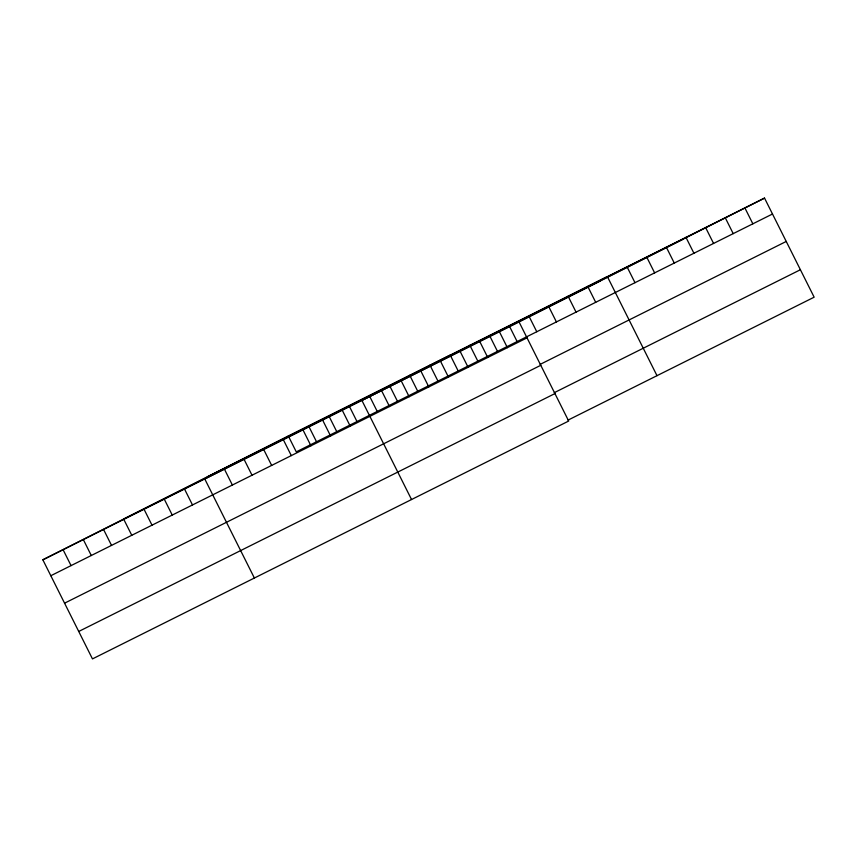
<?xml version="1.0" encoding="UTF-8"?>
<svg xmlns="http://www.w3.org/2000/svg" width="857" height="857" viewBox="0 0 857 857"><rect width="100%" height="100%" fill="white"/><g stroke="black" fill="none" stroke-linecap="round" stroke-linejoin="round"><path stroke-width="1.29" d="M764.53 198.096L519.063 321.943L568.684 421.033L92.47 658.904L42.85 559.814L288.316 435.967L764.53 198.096L814.15 297.186L568.02 420.123M207.308 476.835L683.532 238.964M123.858 518.946L600.071 281.075M42.85 559.814L519.063 321.943M772.5 214.004L296.276 451.875L288.316 435.967M50.82 575.722L527.034 337.851M540.114 364.396L786.244 241.449M64.564 603.178L540.778 365.296M554.275 392.677L800.406 269.73M78.726 631.459L554.94 393.577M744.883 207.908L752.853 223.816M725.247 217.721L733.206 233.629M705.6 227.534L713.56 243.442M685.954 237.346L693.924 253.254M666.307 247.159L674.277 263.067M646.671 256.971L654.63 272.88M627.024 266.784L634.994 282.692M656.998 375.677L607.377 276.597L361.911 400.444L411.531 499.524M587.741 286.409L595.701 302.317M568.095 296.222L576.054 312.13M548.448 306.035L556.418 321.932M528.801 315.847L536.771 331.745M509.165 325.66L517.125 341.557M499.427 331.755L507.387 347.663M489.518 335.473L497.478 351.37M479.781 341.568L487.74 357.476M469.872 345.285L477.842 361.183M460.134 351.381L468.104 367.289M458.195 370.995L450.225 355.098L204.759 478.945L254.379 578.025M440.487 361.193L448.457 377.101M429.989 365.2L437.959 381.108M420.851 371.006L428.811 386.914M409.753 375.312L417.713 391.221M401.205 380.819L409.164 396.727M389.507 385.425L397.477 401.322M381.558 390.631L389.528 406.539M369.271 395.527L377.241 411.435M349.035 405.64L356.994 421.548M342.275 410.257L350.234 426.165M328.788 415.752L336.758 431.66M322.628 420.069L330.588 435.977M308.552 425.865L316.522 441.762M302.982 429.882L310.952 445.79M283.335 439.695L291.305 455.603M263.699 449.507L271.658 465.415M244.052 459.32L252.012 475.217M224.405 469.133L232.376 485.03M184.523 489.047L192.493 504.955M164.287 499.16L172.246 515.068M144.051 509.272L152.01 525.18M123.804 519.385L131.774 535.282M103.568 529.487L111.528 545.395M83.333 539.599L91.292 555.507M63.086 549.712L71.056 565.609"/></g></svg>
